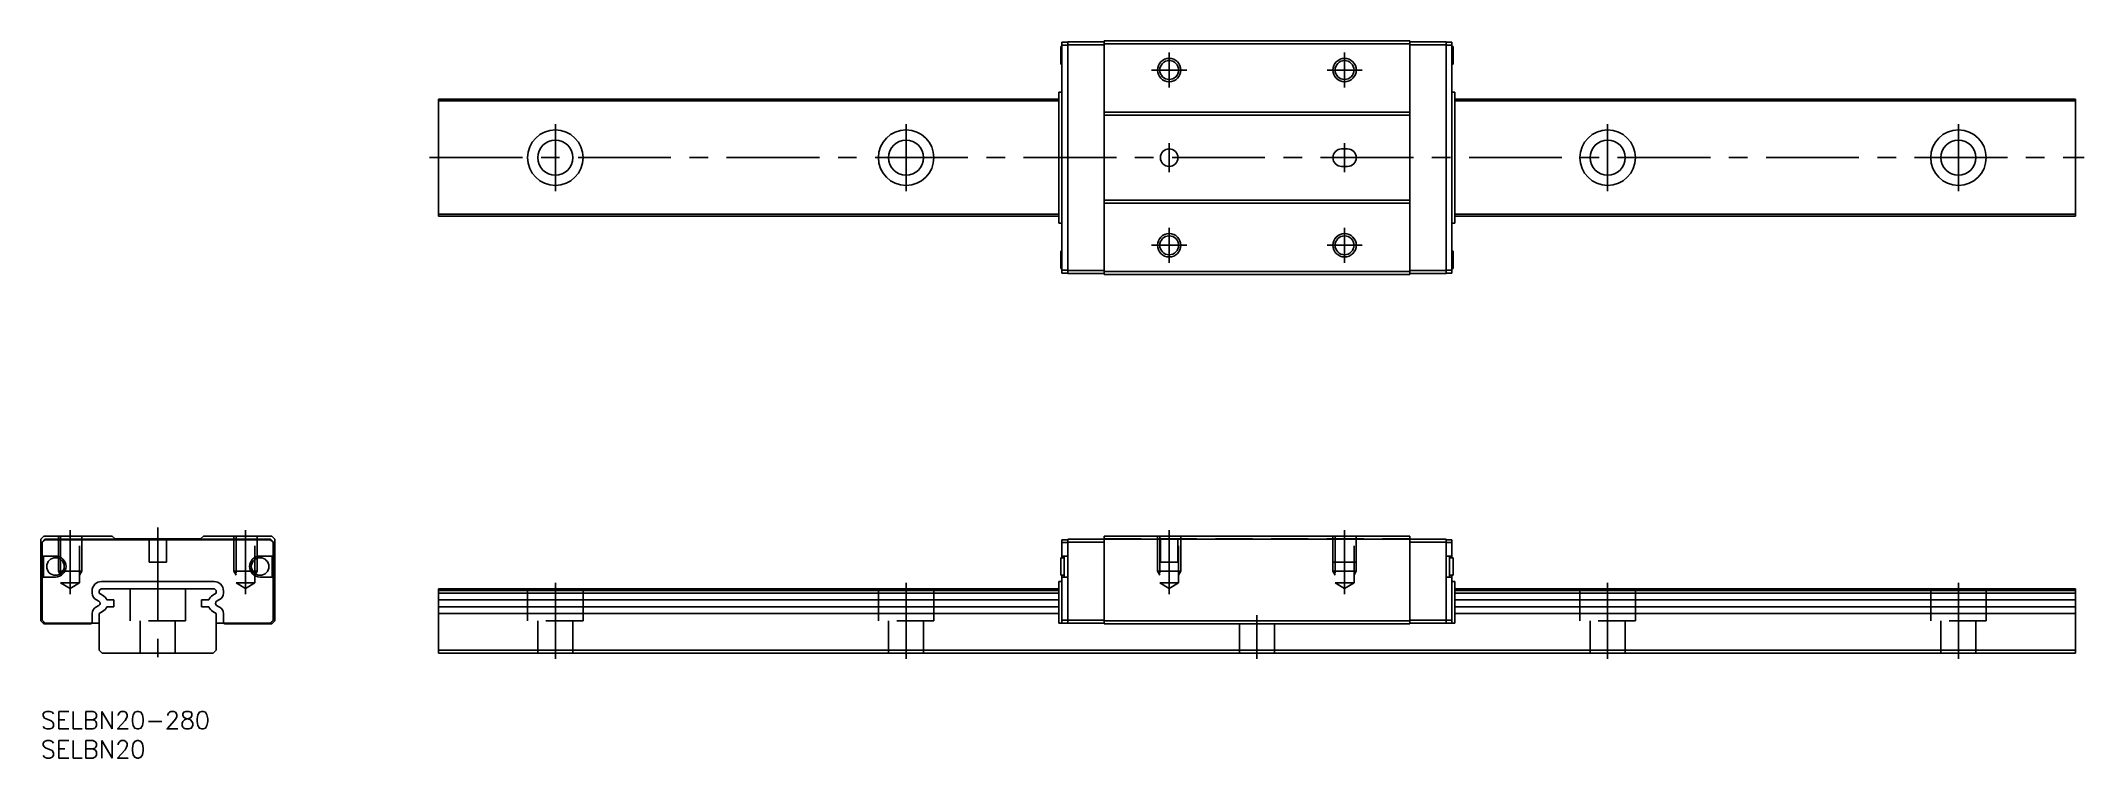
# Model space of a CAD drawing. Extents: x 0 to 350, y -8 to 115.
import ezdxf

# ---------------------------------------------------------------- set-up
doc = ezdxf.new("R2010")
doc.units = 0
doc.header["$LTSCALE"] = 0.5
doc.linetypes.add('CENTER', pattern=[50.8, 31.75, -6.35, 6.35, -6.35])
doc.linetypes.add('DASHED', pattern=[19.05, 12.7, -6.35])
for name, color, linetype in [('MSM_CENTER', 1, 'CENTER'), ('MSM_CONTINUOUS', 7, 'CONTINUOUS'), ('MSM_DASHED', 4, 'DASHED'), ('MSM_NARROW', 5, 'CONTINUOUS'), ('MSM_PART_NUMBER', 7, 'CONTINUOUS')]:
    doc.layers.add(name, color=color, linetype=linetype)
doc.styles.get("Standard").update_dxf_attribs({"font": 'txt.shx', "height": 3, "bigfont": 'bigfont.shx'})

# ---------------------------------------------------------------- blocks, each defined once
blk = doc.blocks.new('*U2')
at = {"layer": 'MSM_PART_NUMBER'}
blk.add_text('SELBN20-280', height=3, dxfattribs=at).set_placement((0, -3))
blk = doc.blocks.new('*U3')
at = {"layer": 'MSM_PART_NUMBER'}
blk.add_text('SELBN20', height=3, dxfattribs=at).set_placement((0, -8))

msp = doc.modelspace()

# ---------------------------------------------------------------- linework, layer by layer
at = {"layer": 'MSM_CENTER'}
for p, q in [((193, 112.79), (193, 106.79)), ((223, 112.79), (223, 106.79)), ((190, 109.79), (196, 109.79)), ((220, 109.79), (226, 109.79)), ((88, 100.54), (88, 89.04)), ((148, 100.54), (148, 89.04)), ((268, 100.54), (268, 89.04)), ((328, 100.54), (328, 89.04)), ((66.5, 94.79), (349.5, 94.79)), ((193, 97.29), (193, 92.29)), ((223, 97.29), (223, 92.29)), ((193, 82.79), (193, 76.79)), ((223, 82.79), (223, 76.79)), ((190, 79.79), (196, 79.79)), ((220, 79.79), (226, 79.79)), ((20, 31.5), (20, 8.5)), ((5, 31), (5, 20.06)), ((35, 31), (35, 20.06)), ((193, 31), (193, 20.06)), ((223, 31), (223, 20.06)), ((88, 9), (88, 22)), ((148, 9), (148, 22)), ((268, 9), (268, 22)), ((328, 9), (328, 22)), ((208, 9), (208, 16.5))]:
    msp.add_line(p, q, dxfattribs=at)
at = {"layer": 'MSM_CONTINUOUS'}
for p, q in [((174.45, 113.79), (174.45, 110.79)), ((174.65, 113.79), (174.45, 113.79)), ((175.65, 114.54), (174.65, 114.54)), ((174.65, 114.54), (174.65, 75.04)), ((175.65, 114.04), (174.65, 114.04)), ((175.65, 74.99), (175.65, 114.59)), ((175.65, 114.59), (181.85, 114.59)), ((175.65, 114.09), (181.85, 114.09)), ((181.85, 74.79), (181.85, 114.79)), ((181.85, 114.79), (234.15, 114.79)), ((181.85, 114.29), (234.15, 114.29)), ((234.15, 74.79), (234.15, 114.79)), ((240.35, 114.59), (234.15, 114.59)), ((240.35, 114.09), (234.15, 114.09)), ((240.35, 114.59), (240.35, 74.99)), ((240.35, 114.54), (241.35, 114.54)), ((240.35, 114.04), (241.35, 114.04)), ((241.35, 75.04), (241.35, 114.54)), ((241.55, 113.79), (241.35, 113.79)), ((241.55, 113.79), (241.55, 110.79)), ((174.45, 110.79), (174.65, 110.79)), ((241.35, 110.79), (241.55, 110.79)), ((174.65, 106.02), (174.15, 106.02)), ((174.15, 83.56), (174.15, 106.02)), ((241.35, 106.02), (241.85, 106.02)), ((241.85, 83.56), (241.85, 106.02)), ((68, 84.79), (68, 104.79)), ((68, 104.79), (174.15, 104.79)), ((68, 104.49), (174.15, 104.49)), ((181.85, 102.59), (234.15, 102.59)), ((181.85, 102.09), (234.15, 102.09)), ((241.85, 104.79), (348, 104.79)), ((241.85, 104.49), (348, 104.49)), ((348, 84.79), (348, 104.79)), ((222.5, 96.29), (223.5, 96.29)), ((222.5, 93.29), (223.5, 93.29)), ((181.85, 87.49), (234.15, 87.49)), ((68, 85.09), (174.15, 85.09)), ((68, 84.79), (174.15, 84.79)), ((181.85, 86.99), (234.15, 86.99)), ((241.85, 85.09), (348, 85.09)), ((241.85, 84.79), (348, 84.79)), ((174.65, 83.56), (174.15, 83.56)), ((241.35, 83.56), (241.85, 83.56)), ((174.45, 78.79), (174.45, 75.79)), ((174.65, 78.79), (174.45, 78.79)), ((241.55, 78.79), (241.35, 78.79)), ((241.55, 78.79), (241.55, 75.79)), ((174.45, 75.79), (174.65, 75.79)), ((175.65, 75.54), (174.65, 75.54)), ((175.65, 75.04), (174.65, 75.04)), ((175.65, 75.49), (181.85, 75.49)), ((175.65, 74.99), (181.85, 74.99)), ((181.85, 75.29), (234.15, 75.29)), ((181.85, 74.79), (234.15, 74.79)), ((240.35, 75.49), (234.15, 75.49)), ((240.35, 74.99), (234.15, 74.99)), ((240.35, 75.54), (241.35, 75.54)), ((240.35, 75.04), (241.35, 75.04)), ((241.35, 75.79), (241.55, 75.79)), ((0.5, 30), (0, 29.5)), ((0, 29.5), (0, 15.5)), ((0.7, 29.5), (0.2, 29)), ((0.2, 29), (0.2, 15.6)), ((0.25, 28.9), (0.75, 29.4)), ((0.25, 26.6), (0.25, 28.9)), ((12.2, 30), (0.5, 30)), ((39.3, 29.5), (0.7, 29.5)), ((0.75, 29.4), (39.25, 29.4)), ((12.7, 29.55), (12.2, 30)), ((27.3, 29.55), (12.7, 29.55)), ((27.8, 30), (27.3, 29.55)), ((39.5, 30), (27.8, 30)), ((39.25, 29.4), (39.75, 28.9)), ((39.8, 29), (39.3, 29.5)), ((40, 29.5), (39.5, 30)), ((39.75, 28.9), (39.75, 26.6)), ((39.8, 15.6), (39.8, 29)), ((40, 15.5), (40, 29.5)), ((174.65, 29.4), (174.65, 26.3)), ((175.65, 29.4), (174.65, 29.4)), ((175.65, 28.9), (174.65, 28.9)), ((175.65, 15.1), (175.65, 29.5)), ((175.65, 29.5), (240.35, 29.5)), ((175.65, 29), (181.85, 29)), ((181.85, 15), (181.85, 30)), ((181.85, 30), (234.15, 30)), ((234.15, 15), (234.15, 30)), ((240.35, 29), (234.15, 29)), ((240.35, 29.5), (240.35, 15.1)), ((240.35, 29.4), (241.35, 29.4)), ((240.35, 28.9), (241.35, 28.9)), ((241.35, 26.3), (241.35, 29.4)), ((2.5, 26.6), (0.25, 26.6)), ((0.45, 26.6), (0.45, 23)), ((39.75, 26.6), (37.5, 26.6)), ((39.55, 23), (39.55, 26.6)), ((175.05, 26.3), (174.45, 26.3)), ((174.45, 26.3), (174.45, 23.3)), ((175.65, 26.6), (174.65, 26.6)), ((175.05, 23), (175.05, 26.6)), ((240.35, 26.6), (241.35, 26.6)), ((240.95, 23), (240.95, 26.6)), ((241.55, 26.3), (240.95, 26.3)), ((241.55, 26.3), (241.55, 23.3)), ((0.25, 23), (2.5, 23)), ((0.25, 15.6), (0.25, 23)), ((10.3, 21), (10, 20.7)), ((29.7, 21), (10.3, 21)), ((29.63, 22.23), (10.37, 22.23)), ((30, 20.7), (29.7, 21)), ((37.5, 23), (39.75, 23)), ((39.75, 23), (39.75, 15.6)), ((68, 10), (68, 21)), ((68, 21), (174.15, 21)), ((174.15, 15.1), (174.15, 22.23)), ((174.65, 22.23), (174.15, 22.23)), ((174.45, 23.3), (175.05, 23.3)), ((174.65, 23.3), (174.65, 15.1)), ((175.65, 23), (174.65, 23)), ((240.35, 23), (241.35, 23)), ((240.95, 23.3), (241.55, 23.3)), ((241.35, 15.1), (241.35, 23.3)), ((241.35, 22.23), (241.85, 22.23)), ((241.85, 15.1), (241.85, 22.23)), ((241.85, 21), (348, 21)), ((348, 10), (348, 21)), ((8.77, 20.63), (8.77, 20.26)), ((9.42, 19.14), (9.93, 18.85)), ((9.93, 18.15), (9.42, 17.86)), ((10, 20.7), (10, 20.22)), ((10, 20.22), (10.56, 19.9)), ((11.28, 19.1), (12.5, 19.1)), ((12.5, 17.9), (11.28, 17.9)), ((12.5, 19.1), (12.5, 17.9)), ((27.5, 17.9), (27.5, 19.1)), ((27.5, 19.1), (28.72, 19.1)), ((28.72, 17.9), (27.5, 17.9)), ((29.44, 19.9), (30, 20.22)), ((30, 20.22), (30, 20.7)), ((30.07, 18.85), (30.58, 19.14)), ((30.58, 17.86), (30.07, 18.15)), ((31.23, 20.26), (31.23, 20.63)), ((68, 20.7), (174.15, 20.7)), ((68, 20.22), (174.15, 20.22)), ((68, 19.1), (174.15, 19.1)), ((68, 17.9), (174.15, 17.9)), ((241.85, 20.7), (348, 20.7)), ((241.85, 20.22), (348, 20.22)), ((241.85, 19.1), (348, 19.1)), ((241.85, 17.9), (348, 17.9)), ((0, 15.5), (0.5, 15)), ((0.2, 15.6), (0.7, 15.1)), ((0.75, 15.1), (0.25, 15.6)), ((0.5, 15), (8.53, 15)), ((0.7, 15.1), (10, 15.1)), ((8.53, 15), (8.74, 15.1)), ((8.77, 16.74), (8.77, 15.1)), ((10.56, 17.1), (10, 16.78)), ((10, 16.78), (10, 10.5)), ((30, 16.78), (29.44, 17.1)), ((30, 10.5), (30, 16.78)), ((30, 15.1), (39.3, 15.1)), ((31.23, 15.1), (31.23, 16.74)), ((31.26, 15.1), (31.47, 15)), ((31.47, 15), (39.5, 15)), ((39.75, 15.6), (39.25, 15.1)), ((39.3, 15.1), (39.8, 15.6)), ((39.5, 15), (40, 15.5)), ((68, 16.78), (174.15, 16.78)), ((174.15, 15.1), (181.8, 15.1)), ((181.85, 15.6), (174.65, 15.6)), ((181.8, 15.1), (181.8, 15.15)), ((181.8, 15.15), (181.85, 15.15)), ((181.85, 15.5), (234.15, 15.5)), ((181.85, 15), (234.15, 15)), ((234.15, 15.6), (241.35, 15.6)), ((234.2, 15.15), (234.15, 15.15)), ((234.2, 15.15), (234.2, 15.1)), ((241.85, 15.1), (234.2, 15.1)), ((241.85, 16.78), (348, 16.78)), ((10, 10.5), (10.5, 10)), ((29.5, 10), (30, 10.5)), ((68, 10.5), (348, 10.5)), ((10.5, 10), (29.5, 10)), ((68, 10), (348, 10))]:
    msp.add_line(p, q, dxfattribs=at)
for centre, radius in [((193, 109.79), 1.62), ((223, 109.79), 1.62), ((88, 94.79), 4.75), ((148, 94.79), 4.75), ((268, 94.79), 4.75), ((328, 94.79), 4.75), ((88, 94.79), 3), ((148, 94.79), 3), ((193, 94.79), 1.5), ((268, 94.79), 3), ((328, 94.79), 3), ((193, 79.79), 1.62), ((223, 79.79), 1.62), ((2.5, 24.8), 1.5), ((37.5, 24.8), 1.5)]:
    msp.add_circle(centre, radius, dxfattribs=at)
for centre, radius, start, end in [((222.5, 94.79), 1.5, 90, 270), ((223.5, 94.79), 1.5, 270, 90), ((2.5, 24.8), 1.8, 270, 90), ((37.5, 24.8), 1.8, 90, 270), ((10.37, 20.63), 1.6, 90, 180), ((29.63, 20.63), 1.6, 0, 90), ((10.07, 20.26), 1.3, 180, 239.9972), ((10.07, 16.74), 1.3, 120.0028, 180), ((9.73, 18.5), 0.4, 300.0028, 59.9972), ((9.68, 18.39), 1.75, 24.1151, 60.0008), ((9.68, 18.62), 1.75, 299.9992, 335.8849), ((30.31, 18.39), 1.75, 119.9992, 155.8849), ((30.31, 18.62), 1.75, 204.1151, 240.0008), ((30.27, 18.5), 0.4, 120.0028, 239.9972), ((29.93, 20.26), 1.3, 300.0028, 0), ((29.93, 16.74), 1.3, 0, 59.9972)]:
    msp.add_arc(centre, radius, start, end, dxfattribs=at)
at = {"layer": 'MSM_DASHED'}
for p, q in [((3, 30), (3, 24)), ((3.38, 30), (3.38, 22)), ((6.62, 22), (6.62, 30)), ((7, 30), (7, 24)), ((18.5, 29.55), (18.5, 25.55)), ((21.5, 29.55), (21.5, 25.55)), ((33, 30), (33, 24)), ((33.38, 30), (33.38, 22)), ((36.62, 22), (36.62, 30)), ((37, 30), (37, 24)), ((181.85, 29.55), (234.15, 29.55)), ((191, 30), (191, 24)), ((191.38, 30), (191.38, 22)), ((191.5, 29.55), (191.5, 25.55)), ((194.5, 29.55), (194.5, 25.55)), ((194.62, 22), (194.62, 30)), ((195, 30), (195, 24)), ((221, 30), (221, 24)), ((221.38, 30), (221.38, 22)), ((224.62, 22), (224.62, 30)), ((225, 30), (225, 24)), ((18.5, 25.55), (21.5, 25.55)), ((191.5, 25.55), (194.5, 25.55)), ((221, 25.55), (225, 25.55)), ((3, 24), (7, 24)), ((3, 24), (3.38, 23.34)), ((3.38, 22), (5, 21.06)), ((6.62, 22), (3.38, 22)), ((5, 21.06), (6.62, 22)), ((7, 24), (6.62, 23.34)), ((15.25, 21), (15.25, 15.5)), ((24.75, 21), (24.75, 15.5)), ((33, 24), (37, 24)), ((33, 24), (33.38, 23.34)), ((33.38, 22), (35, 21.06)), ((36.62, 22), (33.38, 22)), ((35, 21.06), (36.62, 22)), ((37, 24), (36.62, 23.34)), ((83.25, 21), (83.25, 15.5)), ((92.75, 21), (92.75, 15.5)), ((143.25, 21), (143.25, 15.5)), ((152.75, 21), (152.75, 15.5)), ((191, 24), (195, 24)), ((191, 24), (191.38, 23.34)), ((191.38, 22), (193, 21.06)), ((194.62, 22), (191.38, 22)), ((193, 21.06), (194.62, 22)), ((195, 24), (194.62, 23.34)), ((221, 24), (225, 24)), ((221, 24), (221.38, 23.34)), ((221.38, 22), (223, 21.06)), ((224.62, 22), (221.38, 22)), ((223, 21.06), (224.62, 22)), ((225, 24), (224.62, 23.34)), ((263.25, 21), (263.25, 15.5)), ((272.75, 21), (272.75, 15.5)), ((323.25, 21), (323.25, 15.5)), ((332.75, 21), (332.75, 15.5)), ((24.75, 15.5), (15.25, 15.5)), ((17, 15.5), (17, 10)), ((23, 15.5), (23, 10)), ((92.75, 15.5), (83.25, 15.5)), ((85, 15.5), (85, 10)), ((91, 15.5), (91, 10)), ((152.75, 15.5), (143.25, 15.5)), ((145, 15.5), (145, 10)), ((151, 15.5), (151, 10)), ((205, 15), (205, 10)), ((211, 15), (211, 10)), ((272.75, 15.5), (263.25, 15.5)), ((265, 15.5), (265, 10)), ((271, 15.5), (271, 10)), ((332.75, 15.5), (323.25, 15.5)), ((325, 15.5), (325, 10)), ((331, 15.5), (331, 10))]:
    msp.add_line(p, q, dxfattribs=at)
at = {"layer": 'MSM_NARROW'}
for centre in [(193, 109.79), (223, 109.79), (193, 79.79), (223, 79.79)]:
    msp.add_circle(centre, 2, dxfattribs=at)

# ---------------------------------------------------------------- block references
at = {"layer": 'MSM_CONTINUOUS'}
for name in ['*U2', '*U3']:
    msp.add_blockref(name, (0, 0), dxfattribs=at)

doc.saveas('drawing.dxf')
